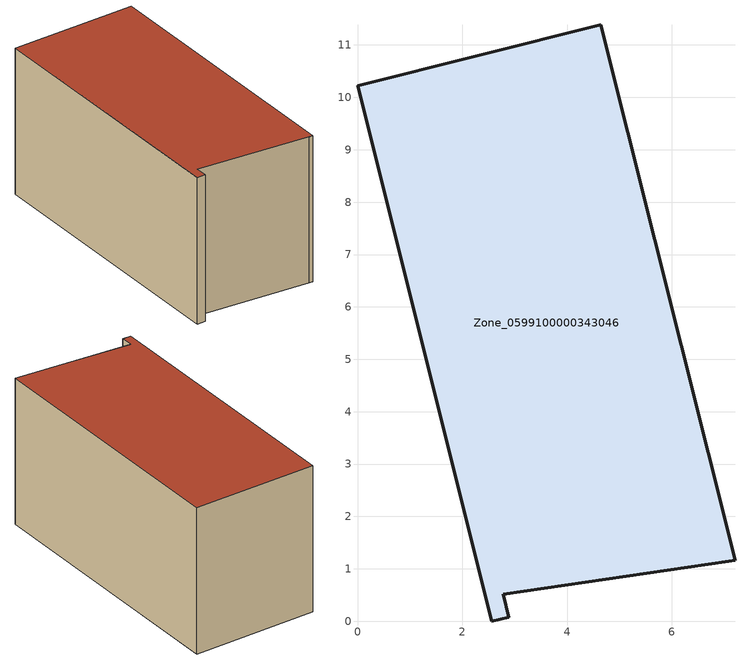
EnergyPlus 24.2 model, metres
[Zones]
Zone_0599100000343046
 floor ground (C_G): 2.89,0.08 2.57,0 0,10.22 4.65,11.39 7.21,1.17 7.08,1.15 2.78,0.52 z0
 wall outside (C_F): 7.08,1.15 7.21,1.17 4.65,11.39 0,10.22 2.57,0 2.89,0.08 2.78,0.52 7.08,1.15 z0:5.73
 roof outside (C_R): 2.57,0 2.89,0.08 2.78,0.52 7.08,1.15 7.21,1.17 4.65,11.39 0,10.22 z5.73
[BUILDING]
Pand.0599100000343046: North Axis=0; Terrain=City; Loads Convergence Tolerance Value=0.04; Temperature Convergence Tolerance Value=0.4; Solar Distribution=FullExterior; Maximum Number of Warmup Days=25; Minimum Number of Warmup Days=1
[Site:Location]
Rotterdam.The.Hague.AP_ZH_NLD Design_Conditions: Latitude=51.96; Longitude=4.45; Time Zone=1; Elevation=-4.5
[SITE:GROUNDTEMPERATURE:BUILDINGSURFACE]
18, 18, 18, 18, 18, 18, 18, 18, 18, 18, 18, 18
[MATERIAL] Thermal Absorptance=0.9; Solar Absorptance=0.7; Visible Absorptance=0.7
Name | Roughness | Thickness | Conductivity | Density | Specific Heat
G.TI.1992-2005 | MediumSmooth | 0.15 | 0.06 | 540 | 1210
F.TI.1992-2005 | Rough | 0.3 | 0.12 | 1920 | 840
R.TI.1992-2005 | MediumRough | 0.2 | 0.08 | 1500 | 1000
[CONSTRUCTION]
C_G: G.TI.1992-2005
C_F: F.TI.1992-2005
C_R: R.TI.1992-2005
[ZONE]
Zone_0599100000343046: Type=1; Multiplier=1; Ceiling Height=Autocalculate; Volume=Autocalculate; Floor Area=autocalculate; Part of Total Floor Area=Yes
[ZONEINFILTRATION:DESIGNFLOWRATE]
Infil_Zone_0599100000343046: Zone or ZoneList or Space or SpaceList=Zone_0599100000343046; Schedule=AlwaysOn; Design Flow Rate Calculation Method=Flow/Area; Flow Rate per Floor Area=0.0015; Constant Term Coefficient=1; Temperature Term Coefficient=0; Velocity Term Coefficient=0; Velocity Squared Term Coefficient=0
[HVACTEMPLATE:ZONE:IDEALLOADSAIRSYSTEM]
Zone_0599100000343046: Maximum Heating Supply Air Temperature=50; Minimum Cooling Supply Air Temperature=13; Maximum Heating Supply Air Humidity Ratio=0.0156; Minimum Cooling Supply Air Humidity Ratio=0.0077; Heating Limit=NoLimit; Cooling Limit=NoLimit; Dehumidification Control Type=ConstantSensibleHeatRatio; Cooling Sensible Heat Ratio=0.7; Dehumidification Setpoint=60; Humidification Control Type=None; Humidification Setpoint=30; Outdoor Air Method=None; Outdoor Air Flow Rate per Person=0.00944; Outdoor Air Flow Rate per Zone Floor Area=0; Outdoor Air Flow Rate per Zone=0; Demand Controlled Ventilation Type=None; Outdoor Air Economizer Type=NoEconomizer; Heat Recovery Type=None; Sensible Heat Recovery Effectiveness=0.7; Latent Heat Recovery Effectiveness=0.65
[ZONECONTROL:THERMOSTAT]
ThermostatControl_Zone_0599100000343046: Zone or ZoneList=Zone_0599100000343046; Control Type Schedule=DualSetpointControlType; Control 1=Thermostat_Zone_0599100000343046; Temperature Difference Between Cutout And Setpoint=0
[THERMOSTATSETPOINT:DUALSETPOINT]
Thermostat_Zone_0599100000343046: Heating Setpoint Temperature Schedule=HeatingSetpoint_Zone_0599100000343046; Cooling Setpoint Temperature Schedule=CoolingSetpoint_Zone_0599100000343046
[SCHEDULE:COMPACT]
HeatingSetpoint_Zone_0599100000343046: Through: 12/31, For: AllDays, Until: 24:00, 21
CoolingSetpoint_Zone_0599100000343046: Through: 12/31, For: AllDays, Until: 24:00, 24
DualSetpointControlType: Through: 12/31, For: AllDays, Until: 24:00, 4
AlwaysOn: Through: 12/31, For: AllDays, Until: 24:00, 1
